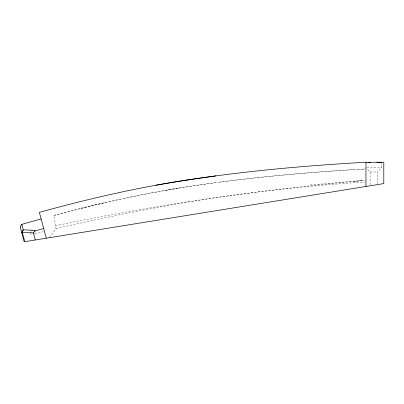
<?xml version="1.0" encoding="UTF-8"?>
<svg xmlns="http://www.w3.org/2000/svg" width="404" height="404" viewBox="0 0 404 404"><rect width="100%" height="100%" fill="white"/><g stroke="black" fill="none" stroke-linecap="round" stroke-linejoin="round"><path stroke-width="0.3" stroke-dasharray="2.02 1.52" d="M370.089 184.643L370.089 171.978L366.741 168.635M381.629 162.317L381.629 167.796L377.447 171.978L377.447 184.042M34.729 234.32L34.83 234.108M34.895 233.966L43.268 231.654M49.586 237.663L56.045 228.714L53.884 215.372C107.085 200.899 161.196 189.698 215.887 182.633M53.899 215.468L93.011 205.479M94.556 205.111L122.523 198.768M56.015 228.528C107.6 216.837 159.479 206.242 211.772 198.218C262.56 190.668 313.676 185.36 364.908 182.002M80.623 208.388L105.383 202.571M55.555 225.695C156.838 204.601 259.565 189.961 362.58 180.588L308.868 185.083M124.094 198.43L151.409 192.95L180.022 187.931M165.615 190.249C228.725 179.568 292.511 173.311 356.379 169.473M219.624 182.138C268.009 175.907 316.64 171.655 365.342 168.958M354.091 181.285L365.398 180.406M358.318 169.357L365.014 168.978M366.787 167.796L381.629 167.796M370.089 171.978L377.447 171.978M31.578 230.007A20.049 13.882 82.5 0 1 33.037 230.532M34.951 231.578A20.049 13.882 82.5 0 1 35.537 231.987M30.027 233.325A27.967 19.776 75 0 1 30.315 233.431L30.805 233.648A17.953 12.696 75 0 1 32.805 234.754M30.159 230.639A28.28 20.018 87.3 0 1 31.416 231.123"/><path stroke-width="0.61" d="M20.225 227.083L21.771 224.361L41.127 218.948M34.946 230.896L43.708 228.583M34.956 230.876L34.37 230.699M34.724 231.199L33.497 232.861M35.224 239.986L33.461 232.911M365.963 162.292L379.28 162.221M155.904 185.259C225.296 172.791 295.617 166.246 365.963 162.226L365.963 186.466M186.133 180.118C136.582 187.764 87.658 198.975 39.37 212.388L46.283 238.198M186.133 180.128L215.953 175.881M378.957 162.226L383.8 162.226L383.8 183.578L24.811 241.673L22.301 232.315L23.23 229.836L21.755 224.296M21.76 224.321L21.826 224.573M20.205 227.003L24.164 241.779M33.36 233.037A61.135 43.228 75 0 0 30.537 232.613L21.675 232.482L23.23 229.836L31.153 230.164A60.408 43.066 86.8 0 1 34.37 230.674M370.524 162.544A7.863 0.268 2.4 0 1 368.019 162.373M376.821 162.317A7.863 0.268 2.4 0 1 381.326 162.681"/></g></svg>
